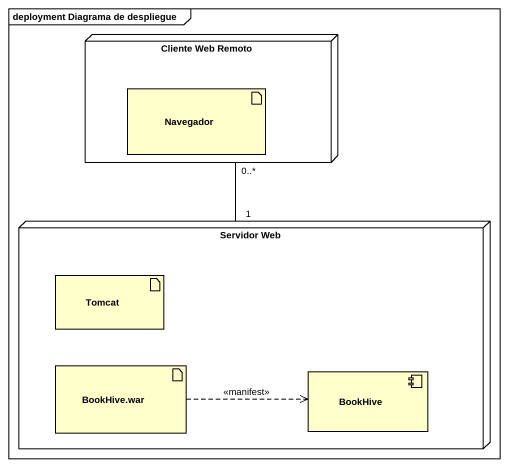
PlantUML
@startuml
mainframe deployment Diagrama de despliegue
node "Cliente Web Remoto" as Cliente_Web_Remoto {
  artifact Navegador
}
node "Servidor Web" as Servidor_Web {
  artifact Tomcat
  artifact "BookHive.war" as BookHive_war
  component BookHive
}
Cliente_Web_Remoto "0..*" -- "1" Servidor_Web
BookHive_war .right.> BookHive : <<manifest>>
@enduml
